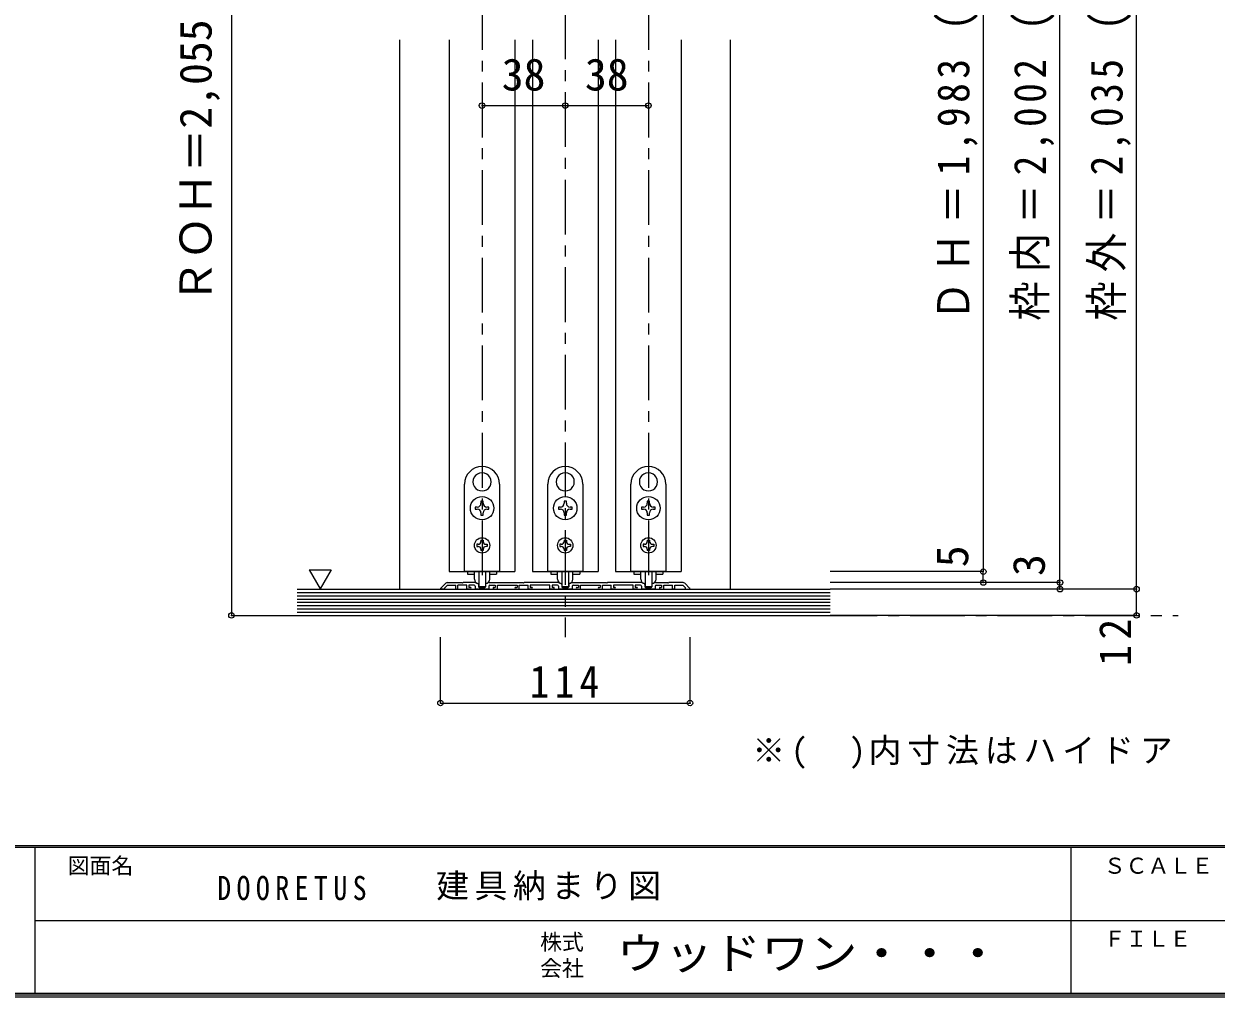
# Model space of a CAD drawing. Units: millimetres at full size, sheet at 1:5. Extents: x -973 to 977, y -718 to 696.
# Drawn here: x -3 to 541, y -701 to -256 of the extents above; entities that cross this region are included whole.
import ezdxf
from ezdxf.enums import TextEntityAlignment as Align

# ---------------------------------------------------------------- set-up
doc = ezdxf.new("R2010")
doc.units = ezdxf.units.MM
doc.header["$LTSCALE"] = 5
doc.header["$PDMODE"] = 32
doc.header["$PDSIZE"] = 2.5
doc.linetypes.add('CHAIN1', pattern=[8, 5, -1, 1, -1])
for name, color, linetype in [('0-1_通り芯', 4, 'CHAIN1'), ('0-3_仕上げ', 2, 'Continuous'), ('0-4_枠', 3, 'Continuous'), ('0-6_扉', 6, 'Continuous'), ('0-7_金物', 7, 'Continuous'), ('0-A_文字', 7, 'Continuous'), ('0-B_寸法', 7, 'Continuous'), ('F-0_補助線', 7, 'Continuous'), ('F-1_枠', 6, 'Continuous'), ('F-A_文字', 7, 'Continuous')]:
    doc.layers.add(name, color=color, linetype=linetype)
doc.styles.add('ＭＳ ゴシック', font='')
doc.styles.get('ＭＳ ゴシック').set_extended_font_data('MS Gothic')

msp = doc.modelspace()

# ---------------------------------------------------------------- linework, layer by layer
at = {"layer": '0-1_通り芯'}
for p, q in [((243.986, 32.5), (243.986, -536.5)), ((121.486, -526.5), (523.986, -526.5))]:
    msp.add_line(p, q, dxfattribs=at)
at = {"layer": '0-3_仕上げ'}
for p, q in [((121.486, -514.5), (364.986, -514.5)), ((121.486, -526.5), (364.986, -526.5))]:
    msp.add_line(p, q, dxfattribs=at)
at = {"layer": '0-3_仕上げ', "color": 7}
for p, q in [((121.486, -516), (364.986, -516)), ((121.486, -517.5), (364.986, -517.5)), ((121.486, -519), (364.986, -519)), ((121.486, -520.5), (364.986, -520.5)), ((121.486, -522), (364.986, -522)), ((121.486, -523.5), (364.986, -523.5)), ((121.486, -525), (364.986, -525))]:
    msp.add_line(p, q, dxfattribs=at)
at = {"layer": '0-4_枠', "color": 4}
for p, q in [((168.486, -514.5), (168.486, -263.651)), ((319.486, -514.5), (319.486, -263.651))]:
    msp.add_line(p, q, dxfattribs=at)
at = {"layer": '0-6_扉'}
for p, q in [((190.986, -263.651), (190.986, -506.5)), ((220.986, -263.651), (220.986, -506.5)), ((228.986, -263.651), (228.986, -506.5)), ((258.986, -263.651), (258.986, -506.5)), ((266.986, -263.651), (266.986, -506.5)), ((296.986, -263.651), (296.986, -506.5)), ((190.986, -506.5), (220.986, -506.5)), ((228.986, -506.5), (258.986, -506.5)), ((266.986, -506.5), (296.986, -506.5))]:
    msp.add_line(p, q, dxfattribs=at)
at = {"layer": '0-7_金物'}
for p, q in [((205.887, -461.351), (205.986, -461.45)), ((206.085, -461.351), (205.986, -461.45)), ((243.887, -461.351), (243.986, -461.45)), ((244.085, -461.351), (243.986, -461.45)), ((281.887, -461.351), (281.986, -461.45)), ((282.085, -461.351), (281.986, -461.45)), ((202.344, -467.489), (202.479, -467.525)), ((202.443, -467.66), (202.479, -467.525)), ((209.629, -467.489), (209.494, -467.525)), ((209.53, -467.66), (209.494, -467.525)), ((240.344, -467.489), (240.479, -467.525)), ((240.443, -467.66), (240.479, -467.525)), ((247.629, -467.489), (247.494, -467.525)), ((247.53, -467.66), (247.494, -467.525)), ((278.344, -467.489), (278.479, -467.525)), ((278.443, -467.66), (278.479, -467.525)), ((285.629, -467.489), (285.494, -467.525)), ((285.53, -467.66), (285.494, -467.525)), ((202.836, -477), (202.836, -478)), ((203.786, -477), (202.836, -477)), ((202.836, -478), (203.786, -478)), ((206.486, -475.3), (206.486, -474.35)), ((240.836, -477), (240.836, -478)), ((241.786, -477), (240.836, -477)), ((240.836, -478), (241.786, -478)), ((244.486, -475.3), (244.486, -474.35)), ((278.836, -477), (278.836, -478)), ((279.786, -477), (278.836, -477)), ((278.836, -478), (279.786, -478)), ((282.486, -475.3), (282.486, -474.35)), ((205.486, -479.7), (205.486, -480.65)), ((205.486, -480.65), (206.486, -480.65)), ((206.486, -480.65), (206.486, -479.7)), ((243.486, -479.7), (243.486, -480.65)), ((243.486, -480.65), (244.486, -480.65)), ((244.486, -480.65), (244.486, -479.7)), ((281.486, -479.7), (281.486, -480.65)), ((281.486, -480.65), (282.486, -480.65)), ((282.486, -480.65), (282.486, -479.7)), ((203.586, -494), (203.586, -495)), ((204.186, -494), (203.586, -494)), ((203.586, -495), (204.186, -495)), ((205.486, -492.1), (205.486, -492.7)), ((205.486, -492.1), (206.486, -492.1)), ((206.486, -492.1), (206.486, -492.7)), ((207.786, -494), (208.386, -494)), ((208.386, -495), (207.786, -495)), ((208.386, -494), (208.386, -495)), ((241.586, -494), (241.586, -495)), ((242.186, -494), (241.586, -494)), ((241.586, -495), (242.186, -495)), ((243.486, -492.1), (243.486, -492.7)), ((243.486, -492.1), (244.486, -492.1)), ((244.486, -492.1), (244.486, -492.7)), ((245.786, -494), (246.386, -494)), ((246.386, -495), (245.786, -495)), ((246.386, -494), (246.386, -495)), ((279.586, -494), (279.586, -495)), ((280.186, -494), (279.586, -494)), ((279.586, -495), (280.186, -495)), ((281.486, -492.1), (281.486, -492.7)), ((281.486, -492.1), (282.486, -492.1)), ((282.486, -492.1), (282.486, -492.7)), ((283.786, -494), (284.386, -494)), ((284.386, -495), (283.786, -495)), ((284.386, -494), (284.386, -495)), ((205.486, -496.3), (205.486, -496.9)), ((206.486, -496.9), (205.486, -496.9)), ((206.486, -496.3), (206.486, -496.9)), ((243.486, -496.3), (243.486, -496.9)), ((244.486, -496.9), (243.486, -496.9)), ((244.486, -496.3), (244.486, -496.9)), ((281.486, -496.3), (281.486, -496.9)), ((282.486, -496.9), (281.486, -496.9)), ((282.486, -496.3), (282.486, -496.9)), ((199.386, -506.5), (199.386, -507.7)), ((202.486, -509.921), (202.486, -506.5)), ((204.486, -506.5), (204.486, -513.121)), ((207.486, -506.5), (207.486, -513.112)), ((209.486, -509.921), (209.486, -506.5)), ((212.586, -506.5), (212.586, -507.7)), ((237.386, -506.5), (237.386, -507.7)), ((240.486, -509.921), (240.486, -506.5)), ((242.486, -506.5), (242.486, -513.121)), ((245.486, -506.5), (245.486, -513.112)), ((247.486, -509.921), (247.486, -506.5)), ((250.586, -506.5), (250.586, -507.7)), ((275.386, -506.5), (275.386, -507.7)), ((278.486, -509.921), (278.486, -506.5)), ((280.486, -506.5), (280.486, -513.121)), ((283.486, -506.5), (283.486, -513.112)), ((285.486, -509.921), (285.486, -506.5)), ((288.586, -506.5), (288.586, -507.7)), ((199.386, -507.7), (202.519, -507.7)), ((209.454, -507.7), (212.586, -507.7)), ((237.386, -507.7), (240.519, -507.7)), ((247.454, -507.7), (250.586, -507.7)), ((275.386, -507.7), (278.519, -507.7)), ((285.454, -507.7), (288.586, -507.7)), ((207.186, -513.421), (204.786, -513.421)), ((245.186, -513.421), (242.786, -513.421)), ((283.186, -513.421), (280.786, -513.421))]:
    msp.add_line(p, q, dxfattribs=at)
at = {"layer": '0-7_金物', "color": 3}
for p, q in [((189.411, -511.793), (187.045, -514.159)), ((202.758, -511.5), (197.286, -511.5)), ((202.911, -511.524), (204.04, -511.888)), ((209.061, -511.524), (207.933, -511.888)), ((209.215, -511.5), (224.686, -511.5)), ((224.986, -511.8), (224.686, -511.5)), ((225.286, -511.5), (224.986, -511.8)), ((240.758, -511.5), (225.286, -511.5)), ((240.911, -511.524), (242.04, -511.888)), ((247.061, -511.524), (245.933, -511.888)), ((247.215, -511.5), (262.686, -511.5)), ((262.986, -511.8), (262.686, -511.5)), ((263.286, -511.5), (262.986, -511.8)), ((278.758, -511.5), (263.286, -511.5)), ((278.911, -511.524), (280.04, -511.888)), ((285.061, -511.524), (283.933, -511.888)), ((285.215, -511.5), (290.686, -511.5)), ((290.986, -511.8), (290.686, -511.5)), ((291.286, -511.5), (290.986, -511.8)), ((297.855, -511.5), (291.286, -511.5)), ((298.562, -511.793), (300.928, -514.159)), ((188.786, -514.5), (187.186, -514.5)), ((188.986, -513.914), (190.2, -512.7)), ((188.986, -514.3), (188.986, -513.914)), ((190.2, -512.7), (193.986, -512.7)), ((193.986, -514.2), (193.986, -512.7)), ((194.286, -514.5), (194.686, -514.5)), ((194.986, -514.2), (194.986, -512.7)), ((200.586, -514.5), (199.286, -514.5)), ((200.586, -513.7), (199.986, -513.7)), ((202.886, -513.2), (202.886, -514.2)), ((208.786, -514.5), (203.186, -514.5)), ((204.386, -512.364), (204.386, -513.4)), ((204.686, -513.7), (207.286, -513.7)), ((207.586, -512.364), (207.586, -513.4)), ((209.086, -513.2), (209.086, -514.2)), ((209.586, -512.7), (211.986, -512.7)), ((211.386, -513.7), (211.986, -513.7)), ((211.386, -514.5), (212.686, -514.5)), ((211.986, -512.7), (211.986, -513.7)), ((212.986, -512.7), (221.986, -512.7)), ((212.986, -514.2), (212.986, -512.7)), ((221.386, -513.7), (221.986, -513.7)), ((221.386, -514.5), (222.686, -514.5)), ((221.986, -512.7), (221.986, -513.7)), ((222.986, -512.7), (226.986, -512.7)), ((222.986, -514.2), (222.986, -512.7)), ((226.986, -514.2), (226.986, -512.7)), ((228.586, -514.5), (227.286, -514.5)), ((228.586, -513.7), (227.986, -513.7)), ((238.586, -514.5), (237.286, -514.5)), ((238.586, -513.7), (237.986, -513.7)), ((240.886, -513.2), (240.886, -514.2)), ((246.786, -514.5), (241.186, -514.5)), ((242.386, -512.364), (242.386, -513.4)), ((242.686, -513.7), (245.286, -513.7)), ((245.586, -512.364), (245.586, -513.4)), ((247.086, -513.2), (247.086, -514.2)), ((247.586, -512.7), (249.986, -512.7)), ((249.386, -513.7), (249.986, -513.7)), ((249.386, -514.5), (250.686, -514.5)), ((249.986, -512.7), (249.986, -513.7)), ((250.986, -512.7), (259.986, -512.7)), ((250.986, -514.2), (250.986, -512.7)), ((259.386, -513.7), (259.986, -513.7)), ((259.386, -514.5), (260.686, -514.5)), ((259.986, -512.7), (259.986, -513.7)), ((260.986, -512.7), (264.986, -512.7)), ((260.986, -514.2), (260.986, -512.7)), ((264.986, -514.2), (264.986, -512.7)), ((266.586, -514.5), (265.286, -514.5)), ((266.586, -513.7), (265.986, -513.7)), ((276.586, -514.5), (275.286, -514.5)), ((276.586, -513.7), (275.986, -513.7)), ((278.886, -513.2), (278.886, -514.2)), ((284.786, -514.5), (279.186, -514.5)), ((280.386, -512.364), (280.386, -513.4)), ((280.686, -513.7), (283.286, -513.7)), ((283.586, -512.364), (283.586, -513.4)), ((285.086, -513.2), (285.086, -514.2)), ((285.586, -512.7), (287.986, -512.7)), ((287.386, -513.7), (287.986, -513.7)), ((287.386, -514.5), (288.686, -514.5)), ((287.986, -512.7), (287.986, -513.7)), ((288.986, -512.7), (292.986, -512.7)), ((288.986, -514.2), (288.986, -512.7)), ((292.986, -514.2), (292.986, -512.7)), ((293.686, -514.5), (293.286, -514.5)), ((293.986, -512.7), (297.772, -512.7)), ((293.986, -514.2), (293.986, -512.7)), ((299.186, -514.5), (300.786, -514.5))]:
    msp.add_line(p, q, dxfattribs=at)
at = {"layer": '0-7_金物'}
for points in [[(213.986, -466.5), (213.986, -506.5), (197.986, -506.5), (197.986, -466.5)], [(251.986, -466.5), (251.986, -506.5), (235.986, -506.5), (235.986, -466.5)], [(289.986, -466.5), (289.986, -506.5), (273.986, -506.5), (273.986, -466.5)], [(206.486, -474.35), (205.486, -474.35), (205.486, -475.3)], [(208.186, -478), (209.136, -478), (209.136, -477), (208.186, -477)], [(244.486, -474.35), (243.486, -474.35), (243.486, -475.3)], [(246.186, -478), (247.136, -478), (247.136, -477), (246.186, -477)], [(282.486, -474.35), (281.486, -474.35), (281.486, -475.3)], [(284.186, -478), (285.136, -478), (285.136, -477), (284.186, -477)]]:
    msp.add_lwpolyline(points, dxfattribs=at)
at = {"layer": '0-7_金物', "color": 3}
for points in [[(190.118, -511.5), (196.686, -511.5), (196.986, -511.8), (197.286, -511.5)], [(198.986, -514.2), (198.986, -512.7), (194.986, -512.7)], [(202.386, -512.7), (199.986, -512.7), (199.986, -513.7)], [(236.986, -514.2), (236.986, -512.7), (227.986, -512.7), (227.986, -513.7)], [(240.386, -512.7), (237.986, -512.7), (237.986, -513.7)], [(274.986, -514.2), (274.986, -512.7), (265.986, -512.7), (265.986, -513.7)], [(278.386, -512.7), (275.986, -512.7), (275.986, -513.7)], [(298.986, -514.3), (298.986, -513.914), (297.772, -512.7)]]:
    msp.add_lwpolyline(points, dxfattribs=at)
at = {"layer": '0-7_金物'}
for centre, radius in [((205.986, -477.5), 5.35), ((243.986, -477.5), 5.35), ((281.986, -477.5), 5.35), ((205.986, -494.5), 3.5), ((243.986, -494.5), 3.5), ((281.986, -494.5), 3.5)]:
    msp.add_circle(centre, radius, dxfattribs=at)
for centre, radius, start, end in [((205.986, -466.5), 8, 0, 180), ((205.986, -465.5), 4.15, 91.3645, 208.6355), ((205.986, -465.5), 4.15, 331.3645, 88.6355), ((243.986, -466.5), 8, 0, 180), ((243.986, -465.5), 4.15, 91.3645, 208.6355), ((243.986, -465.5), 4.15, 331.3645, 88.6355), ((281.986, -466.5), 8, 0, 180), ((281.986, -465.5), 4.15, 91.3645, 208.6355), ((281.986, -465.5), 4.15, 331.3645, 88.6355), ((205.986, -465.5), 4.15, 211.3645, 328.6355), ((243.986, -465.5), 4.15, 211.3645, 328.6355), ((281.986, -465.5), 4.15, 211.3645, 328.6355), ((203.786, -475.3), 1.7, 270, 0), ((203.786, -479.7), 1.7, 0, 90), ((208.186, -475.3), 1.7, 180, 270), ((208.186, -479.7), 1.7, 90, 180), ((241.786, -475.3), 1.7, 270, 0), ((241.786, -479.7), 1.7, 0, 90), ((246.186, -475.3), 1.7, 180, 270), ((246.186, -479.7), 1.7, 90, 180), ((279.786, -475.3), 1.7, 270, 0), ((279.786, -479.7), 1.7, 0, 90), ((284.186, -475.3), 1.7, 180, 270), ((284.186, -479.7), 1.7, 90, 180), ((204.186, -492.7), 1.3, 270, 0), ((204.186, -496.3), 1.3, 0, 90), ((207.786, -492.7), 1.3, 180, 270), ((207.786, -496.3), 1.3, 90, 180), ((242.186, -492.7), 1.3, 270, 0), ((242.186, -496.3), 1.3, 0, 90), ((245.786, -492.7), 1.3, 180, 270), ((245.786, -496.3), 1.3, 90, 180), ((280.186, -492.7), 1.3, 270, 0), ((280.186, -496.3), 1.3, 0, 90), ((283.786, -492.7), 1.3, 180, 270), ((283.786, -496.3), 1.3, 90, 180), ((204.486, -509.921), 2, 180, 264.78409), ((204.286, -512.112), 0.2, 0, 84.78409), ((207.686, -512.112), 0.2, 95.21591, 180), ((207.486, -509.921), 2, 275.21591, 0), ((242.486, -509.921), 2, 180, 264.78409), ((242.286, -512.112), 0.2, 0, 84.78409), ((245.686, -512.112), 0.2, 95.21591, 180), ((245.486, -509.921), 2, 275.21591, 0), ((280.486, -509.921), 2, 180, 264.78409), ((280.286, -512.112), 0.2, 0, 84.78409), ((283.686, -512.112), 0.2, 95.21591, 180), ((283.486, -509.921), 2, 275.21591, 0), ((204.786, -513.121), 0.3, 180, 270), ((207.186, -513.121), 0.3, 270, 0), ((242.786, -513.121), 0.3, 180, 270), ((245.186, -513.121), 0.3, 270, 0), ((280.786, -513.121), 0.3, 180, 270), ((283.186, -513.121), 0.3, 270, 0)]:
    msp.add_arc(centre, radius, start, end, dxfattribs=at)
at = {"layer": '0-7_金物', "color": 3}
for centre, radius, start, end in [((190.118, -512.5), 1, 90, 135), ((202.758, -512), 0.5, 72.1213, 90), ((203.886, -512.364), 0.5, 0, 72.1213), ((208.086, -512.364), 0.5, 107.8787, 180), ((209.215, -512), 0.5, 90, 107.8787), ((240.758, -512), 0.5, 72.1213, 90), ((241.886, -512.364), 0.5, 0, 72.1213), ((246.086, -512.364), 0.5, 107.8787, 180), ((247.215, -512), 0.5, 90, 107.8787), ((278.758, -512), 0.5, 72.1213, 90), ((279.886, -512.364), 0.5, 0, 72.1213), ((284.086, -512.364), 0.5, 107.8787, 180), ((285.215, -512), 0.5, 90, 107.8787), ((297.855, -512.5), 1, 45, 90), ((187.186, -514.3), 0.2, 135, 270), ((188.786, -514.3), 0.2, 270, 0), ((194.286, -514.2), 0.3, 180, 270), ((194.686, -514.2), 0.3, 270, 0), ((199.286, -514.2), 0.3, 180, 270), ((200.586, -514.1), 0.4, 0, 90), ((200.586, -514.1), 0.4, 270, 0), ((202.386, -513.2), 0.5, 0, 90), ((203.186, -514.2), 0.3, 180, 270), ((204.686, -513.4), 0.3, 180, 270), ((207.286, -513.4), 0.3, 270, 0), ((208.786, -514.2), 0.3, 270, 0), ((209.586, -513.2), 0.5, 90, 180), ((211.386, -514.1), 0.4, 90, 180), ((211.386, -514.1), 0.4, 180, 270), ((212.686, -514.2), 0.3, 270, 0), ((221.386, -514.1), 0.4, 90, 180), ((221.386, -514.1), 0.4, 180, 270), ((222.686, -514.2), 0.3, 270, 0), ((227.286, -514.2), 0.3, 180, 270), ((228.586, -514.1), 0.4, 0, 90), ((228.586, -514.1), 0.4, 270, 0), ((237.286, -514.2), 0.3, 180, 270), ((238.586, -514.1), 0.4, 0, 90), ((238.586, -514.1), 0.4, 270, 0), ((240.386, -513.2), 0.5, 0, 90), ((241.186, -514.2), 0.3, 180, 270), ((242.686, -513.4), 0.3, 180, 270), ((245.286, -513.4), 0.3, 270, 0), ((246.786, -514.2), 0.3, 270, 0), ((247.586, -513.2), 0.5, 90, 180), ((249.386, -514.1), 0.4, 90, 180), ((249.386, -514.1), 0.4, 180, 270), ((250.686, -514.2), 0.3, 270, 0), ((259.386, -514.1), 0.4, 90, 180), ((259.386, -514.1), 0.4, 180, 270), ((260.686, -514.2), 0.3, 270, 0), ((265.286, -514.2), 0.3, 180, 270), ((266.586, -514.1), 0.4, 0, 90), ((266.586, -514.1), 0.4, 270, 0), ((275.286, -514.2), 0.3, 180, 270), ((276.586, -514.1), 0.4, 0, 90), ((276.586, -514.1), 0.4, 270, 0), ((278.386, -513.2), 0.5, 0, 90), ((279.186, -514.2), 0.3, 180, 270), ((280.686, -513.4), 0.3, 180, 270), ((283.286, -513.4), 0.3, 270, 0), ((284.786, -514.2), 0.3, 270, 0), ((285.586, -513.2), 0.5, 90, 180), ((287.386, -514.1), 0.4, 90, 180), ((287.386, -514.1), 0.4, 180, 270), ((288.686, -514.2), 0.3, 270, 0), ((293.286, -514.2), 0.3, 180, 270), ((293.686, -514.2), 0.3, 270, 0), ((299.186, -514.3), 0.2, 180, 270), ((300.786, -514.3), 0.2, 270, 45)]:
    msp.add_arc(centre, radius, start, end, dxfattribs=at)
at = {"layer": '0-A_文字'}
for p, q in [((127.051, -505.686), (137.051, -505.686)), ((127.051, -505.686), (132.051, -514.347)), ((137.051, -505.686), (132.051, -514.347))]:
    msp.add_line(p, q, dxfattribs=at)
at = {"layer": '0-B_寸法', "color": 4}
for p, q in [((91.486, -21.151), (91.486, -526.5)), ((469.986, -511.5), (469.986, -29.151)), ((504.986, -526.5), (504.986, -29.151)), ((434.986, -59.151), (434.986, -506.5)), ((205.986, -293.651), (243.986, -293.651)), ((243.986, -293.651), (281.986, -293.651)), ((434.986, -506.5), (364.986, -506.5)), ((434.986, -511.5), (434.986, -506.5)), ((469.986, -511.5), (364.986, -511.5)), ((434.986, -511.5), (364.986, -511.5)), ((469.986, -514.5), (469.986, -511.5)), ((504.986, -514.5), (364.986, -514.5)), ((91.486, -526.5), (121.486, -526.5)), ((504.986, -526.5), (364.986, -526.5)), ((186.986, -566.5), (186.986, -536.5)), ((300.986, -566.5), (300.986, -536.5)), ((186.986, -566.5), (300.986, -566.5))]:
    msp.add_line(p, q, dxfattribs=at)
at = {"layer": '0-B_寸法', "color": 4, "linetype": 'CHAIN1'}
for p, q in [((205.986, -43.151), (205.986, -514.5)), ((281.986, -43.151), (281.986, -514.5))]:
    msp.add_line(p, q, dxfattribs=at)
at = {"layer": '0-B_寸法'}
for p in [(205.986, -293.651), (243.986, -293.651), (281.986, -293.651), (434.986, -506.5), (434.986, -511.5), (469.986, -511.5), (469.986, -514.5), (504.986, -514.5), (91.486, -526.5), (504.986, -526.5), (186.986, -566.5), (300.986, -566.5)]:
    msp.add_point(p, dxfattribs=at)
at = {"layer": 'F-1_枠'}
for p, q in [((976.653, -631.667), (-973.347, -631.667)), ((976.653, -632.5), (-973.347, -632.5)), ((1.653, -632.5), (1.653, -699.167)), ((474.986, -632.5), (474.986, -699.167)), ((1.653, -665.833), (974.986, -665.834)), ((976.653, -699.167), (-973.347, -699.167)), ((976.653, -700), (-973.347, -700)), ((976.653, -700.833), (-973.347, -700.833))]:
    msp.add_line(p, q, dxfattribs=at)

# ---------------------------------------------------------------- texts
at = {"layer": '0-A_文字', "insert": (329.469, -596.525), "char_height": 11, "attachment_point": 7, "style": 'ＭＳ ゴシック'}
msp.add_mtext('\\T1.18;※(\u3000)内寸法はハイドア', dxfattribs=at)
at = {"layer": '0-B_寸法', "style": 'ＭＳ ゴシック'}
for s, p in [('ＲＯＨ＝2,055（2,255)', (86.845, -384.151)), ('5', (432.486, -504.5)), ('3', (467.486, -508.5))]:
    msp.add_text(s, height=14.66, rotation=90, dxfattribs=at).set_placement(p, align=Align.BOTTOM_LEFT)
for p in [(214.986, -291.151), (252.986, -291.151)]:
    msp.add_text('38', height=14.66, dxfattribs=at).set_placement(p, align=Align.BOTTOM_LEFT)
at = {"layer": '0-B_寸法', "char_height": 14.66, "attachment_point": 7, "rotation": 90, "style": 'ＭＳ ゴシック'}
for s, insert in [('\\T1.23;\\W0.9;ＤＨ＝1,983\\~(2,183)', (432.486, -391.901)), ('\\T1.23;\\W0.9;枠内＝2,002\\~(2,202)', (467.486, -391.901)), ('\\T1.23;\\W0.9;枠外＝2,035\\~(2,235)', (502.486, -391.901)), ('\\T1.27;\\W0.95;12', (502.486, -549.544))]:
    msp.add_mtext(s, dxfattribs=dict(at, insert=insert))
at = {"layer": '0-B_寸法', "insert": (227.736, -564), "char_height": 14.66, "attachment_point": 7, "style": 'ＭＳ ゴシック'}
msp.add_mtext('\\T1.27;\\W0.9;114', dxfattribs=at)
at = {"layer": 'F-0_補助線', "char_height": 11, "attachment_point": 7, "style": 'ＭＳ ゴシック'}
for s, insert in [('\\T1.39;\\W0.85;DOORETUS', (84.986, -656.667)), ('\\T1.17;建具納まり図', (184.986, -656.667))]:
    msp.add_mtext(s, dxfattribs=dict(at, insert=insert))
at = {"layer": 'F-A_文字', "style": 'ＭＳ ゴシック'}
for s, p in [('図面名', (16.653, -646.667)), ('ＳＣＡＬＥ', (489.986, -646.667)), ('株式', (232.486, -681.5)), ('ＦＩＬＥ', (489.986, -680)), ('会社', (232.486, -693.5))]:
    msp.add_text(s, height=7.331, dxfattribs=at).set_placement(p, align=Align.BOTTOM_LEFT)
at = {"layer": 'F-A_文字', "style": 'ＭＳ ゴシック', "width": 1.1}
msp.add_text('ウッドワン・・・', height=14.66, dxfattribs=at).set_placement((267.486, -692.5), align=Align.BOTTOM_LEFT)

doc.saveas('drawing.dxf')
